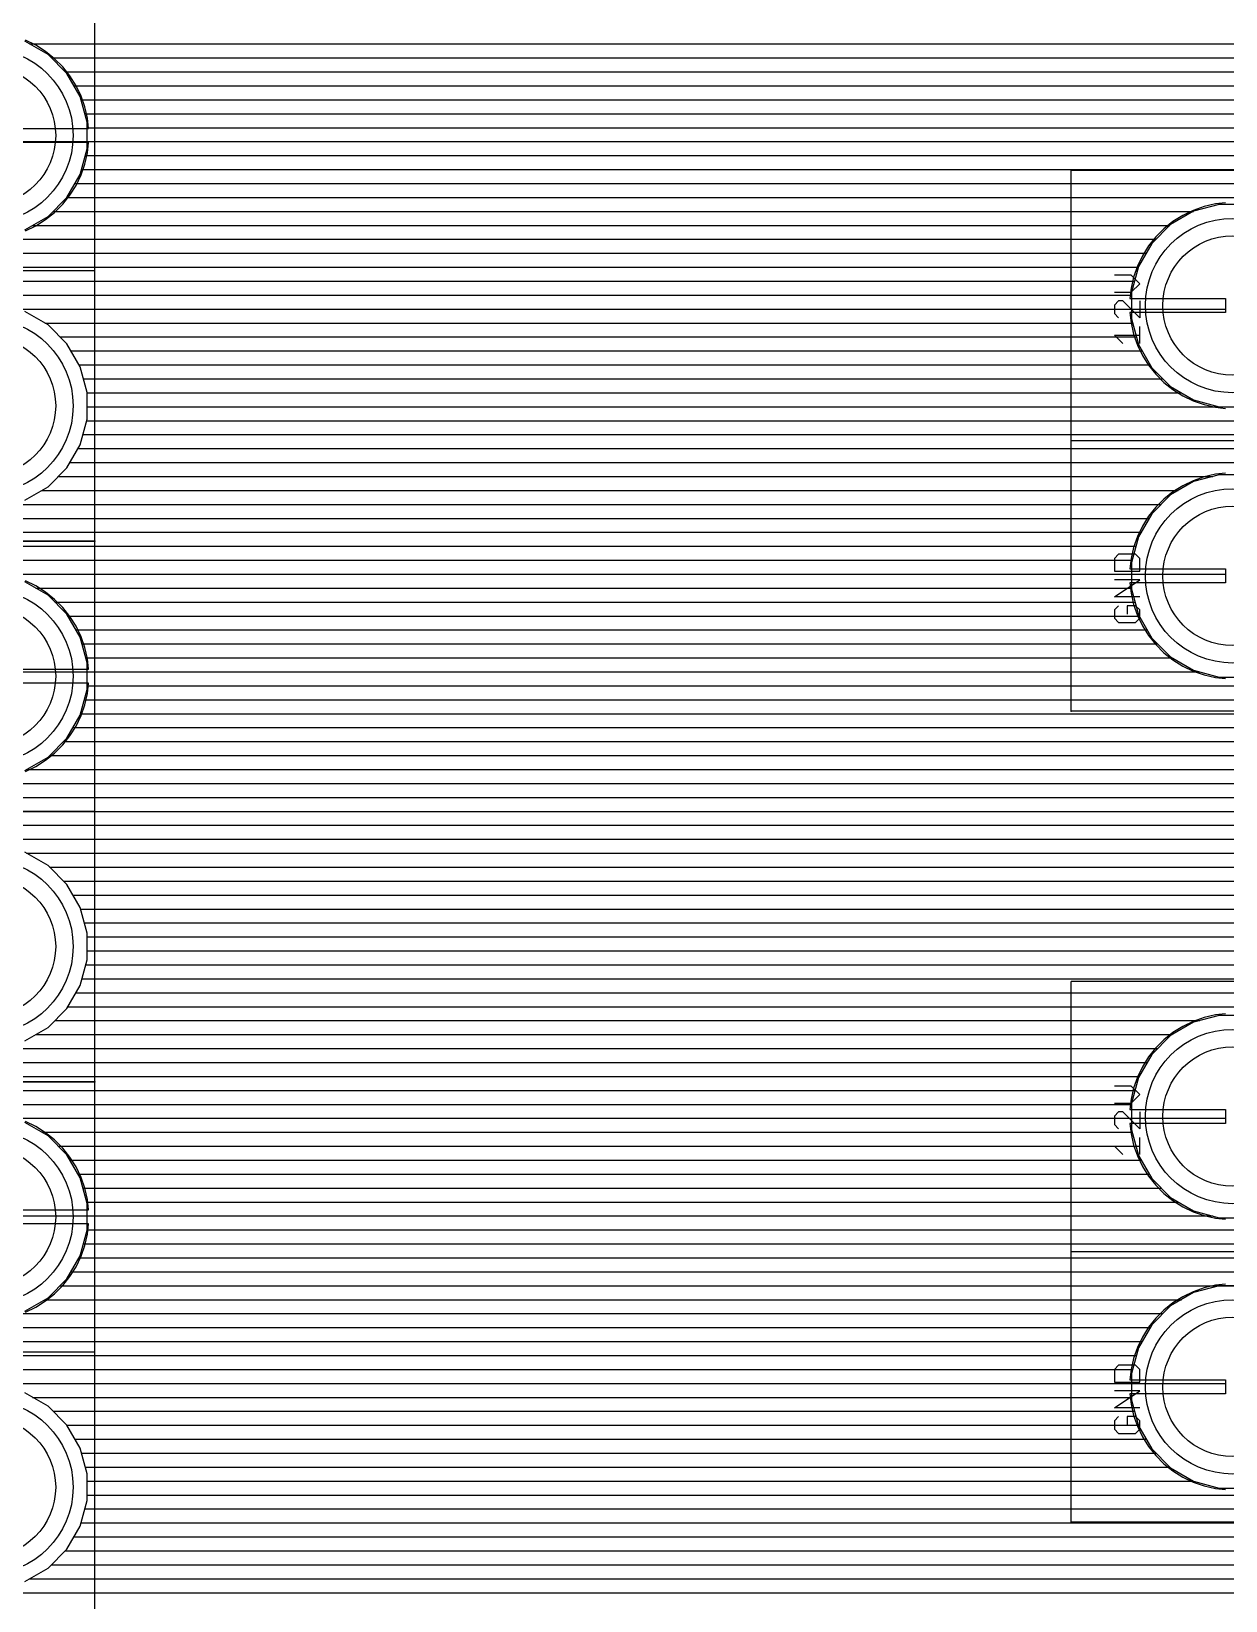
# Model space of a CAD drawing. Extents: x 0 to 5.05, y 0 to 8.75.
# Drawn here: x 0.687 to 2.057, y 3.975 to 5.774 of the extents above; entities that cross this region are included whole.
import ezdxf

# ---------------------------------------------------------------- set-up
doc = ezdxf.new("R2010")
doc.units = 0
for name, color, linetype in [('1', 22, 'CONTINUOUS'), ('16', 175, 'CONTINUOUS'), ('17', 82, 'CONTINUOUS'), ('21', 253, 'CONTINUOUS'), ('23', 7, 'CONTINUOUS'), ('24', 7, 'CONTINUOUS'), ('44', 253, 'CONTINUOUS'), ('51', 253, 'CONTINUOUS'), ('52', 253, 'CONTINUOUS')]:
    doc.layers.add(name, color=color, linetype=linetype)

# ---------------------------------------------------------------- blocks, each defined once
blk = doc.blocks.new('ROUNDP')
blk.add_circle((0, 0), 0.5)

msp = doc.modelspace()

# ---------------------------------------------------------------- linework, layer by layer
at = {"layer": '1'}
for p, q in [((0.706226, 5.747823), (0.679774, 5.763095)), ((0.685134, 5.76), (3.404, 5.76)), ((0.727823, 5.726226), (0.706226, 5.747823)), ((0.710049, 5.744), (3.404, 5.744)), ((0.726049, 5.728), (3.404, 5.728)), ((0.743095, 5.699774), (0.727823, 5.726226)), ((0.736036, 5.712), (3.404, 5.712)), ((0.751, 5.670272), (0.743095, 5.699774)), ((0.744106, 5.696), (3.404, 5.696)), ((0.748393, 5.68), (3.404, 5.68)), ((0.751, 5.639728), (0.751, 5.670272)), ((0.751, 5.664), (3.404, 5.664)), ((0.743095, 5.610226), (0.751, 5.639728)), ((0.751, 5.648), (3.404, 5.648)), ((0.744642, 5.616), (3.404, 5.616)), ((0.748929, 5.632), (3.404, 5.632)), ((0.727823, 5.583774), (0.743095, 5.610226)), ((0.737191, 5.6), (3.404, 5.6)), ((0.706226, 5.562177), (0.727823, 5.583774)), ((0.727953, 5.584), (3.404, 5.584)), ((0.679774, 5.546905), (0.706226, 5.562177)), ((0.712049, 5.568), (2.017302, 5.568)), ((2.007831, 5.563439), (1.996609, 5.556388)), ((2.019772, 5.569189), (2.007831, 5.563439)), ((2.032282, 5.573567), (2.019772, 5.569189)), ((2.045203, 5.576516), (2.032282, 5.573567)), ((2.057, 5.577845), (2.045203, 5.576516)), ((0.688599, 5.552), (1.991107, 5.552)), ((1.986247, 5.548124), (1.976876, 5.538753)), ((1.996609, 5.556388), (1.986247, 5.548124)), ((0.434587, 5.536), (1.97468, 5.536)), ((1.968612, 5.528391), (1.961561, 5.517169)), ((1.976876, 5.538753), (1.968612, 5.528391)), ((0.451619, 5.52), (1.96334, 5.52)), ((1.961561, 5.517169), (1.95581, 5.505228)), ((0.468651, 5.504), (1.955381, 5.504)), ((1.951433, 5.492718), (1.948484, 5.479797)), ((1.95581, 5.505228), (1.951433, 5.492718)), ((0.485684, 5.488), (1.950356, 5.488)), ((0.502716, 5.472), (1.947605, 5.472)), ((1.948484, 5.479797), (1.947155, 5.468)), ((0.668932, 5.456), (2.056999, 5.456)), ((0.706226, 5.437823), (0.679774, 5.453095)), ((1.947155, 5.468), (2.056999, 5.468)), ((2.056999, 5.468), (2.056999, 5.452)), ((0.702455, 5.44), (1.94853, 5.44)), ((0.727823, 5.416226), (0.706226, 5.437823)), ((2.056999, 5.452), (1.947155, 5.452)), ((1.947155, 5.452), (1.948484, 5.440203)), ((1.948484, 5.440203), (1.951433, 5.427282)), ((0.720049, 5.424), (1.952581, 5.424)), ((1.951433, 5.427282), (1.95581, 5.414772)), ((0.743095, 5.389774), (0.727823, 5.416226)), ((0.732572, 5.408), (1.959072, 5.408)), ((1.95581, 5.414772), (1.961561, 5.402831)), ((1.961561, 5.402831), (1.968612, 5.391609)), ((0.74181, 5.392), (1.968367, 5.392)), ((0.751, 5.360272), (0.743095, 5.389774)), ((1.968612, 5.391609), (1.976876, 5.381247)), ((1.976876, 5.381247), (1.986247, 5.371876)), ((0.746786, 5.376), (1.982123, 5.376)), ((1.986247, 5.371876), (1.996609, 5.363612)), ((1.996609, 5.363612), (2.007831, 5.356561)), ((0.751, 5.329728), (0.751, 5.360272)), ((0.751, 5.36), (2.002358, 5.36)), ((2.007831, 5.356561), (2.019772, 5.35081)), ((2.019772, 5.35081), (2.032282, 5.346433)), ((2.032282, 5.346433), (2.045203, 5.343484)), ((0.743095, 5.300226), (0.751, 5.329728)), ((0.750537, 5.328), (3.404, 5.328)), ((0.751, 5.344), (2.042942, 5.344)), ((2.045203, 5.343484), (2.057, 5.342155)), ((0.74625, 5.312), (3.404, 5.312)), ((0.727823, 5.273774), (0.743095, 5.300226)), ((0.740655, 5.296), (3.404, 5.296)), ((0.706226, 5.252177), (0.727823, 5.273774)), ((0.731417, 5.28), (3.404, 5.28)), ((0.718049, 5.264), (2.042265, 5.264)), ((2.020226, 5.258095), (1.993774, 5.242823)), ((2.049728, 5.266), (2.020226, 5.258095)), ((2.080272, 5.266), (2.049728, 5.266)), ((0.679774, 5.236905), (0.706226, 5.252177)), ((0.698991, 5.248), (2.002741, 5.248)), ((1.993774, 5.242823), (1.972177, 5.221226)), ((0.661468, 5.232), (1.982951, 5.232)), ((1.972177, 5.221226), (1.956905, 5.194774)), ((0.221, 5.216), (1.96916, 5.216)), ((0.221, 5.2), (1.959922, 5.2)), ((0.221, 5.184), (1.954018, 5.184)), ((1.956905, 5.194774), (1.949, 5.165272)), ((0.221, 5.168), (1.949731, 5.168)), ((1.949, 5.165272), (1.949, 5.134728)), ((0.236693, 5.152), (1.949, 5.152)), ((0.706226, 5.127823), (0.679774, 5.143095)), ((0.692063, 5.136), (1.949, 5.136)), ((1.949, 5.134728), (1.956905, 5.105226)), ((0.727823, 5.106226), (0.706226, 5.127823)), ((0.714049, 5.12), (1.952946, 5.12)), ((0.743095, 5.079774), (0.727823, 5.106226)), ((0.729108, 5.104), (1.957613, 5.104)), ((1.956905, 5.105226), (1.972177, 5.078774)), ((0.738346, 5.088), (1.96685, 5.088)), ((0.751, 5.050272), (0.743095, 5.079774)), ((1.972177, 5.078774), (1.993774, 5.057177)), ((0.745178, 5.072), (1.978951, 5.072)), ((1.993774, 5.057177), (2.020226, 5.041905)), ((0.749465, 5.056), (1.995813, 5.056)), ((0.751, 5.019728), (0.751, 5.050272)), ((0.751, 5.04), (2.027336, 5.04)), ((2.020226, 5.041905), (2.049728, 5.034)), ((0.751, 5.024), (4.334, 5.024)), ((2.049728, 5.034), (2.080272, 5.034)), ((0.743095, 4.990226), (0.751, 5.019728)), ((0.747857, 5.008), (4.334, 5.008)), ((0.727823, 4.963774), (0.743095, 4.990226)), ((0.74357, 4.992), (4.334, 4.992)), ((0.734882, 4.976), (4.334, 4.976)), ((0.706226, 4.942177), (0.727823, 4.963774)), ((0.724049, 4.96), (4.334, 4.96)), ((0.679774, 4.926905), (0.706226, 4.942177)), ((0.708049, 4.944), (4.334, 4.944)), ((0.681671, 4.928), (4.334, 4.928)), ((0.476693, 4.912), (4.334, 4.912)), ((0.492693, 4.896), (4.334, 4.896)), ((0.508693, 4.88), (4.334, 4.88)), ((0.524693, 4.864), (4.334, 4.864)), ((0.540693, 4.848), (4.334, 4.848)), ((0.706226, 4.817823), (0.679774, 4.833095)), ((0.68167, 4.832), (4.334, 4.832)), ((0.727823, 4.796226), (0.706226, 4.817823)), ((0.708049, 4.816), (4.334, 4.816)), ((0.724049, 4.8), (4.334, 4.8)), ((0.743095, 4.769774), (0.727823, 4.796226)), ((0.734882, 4.784), (4.334, 4.784)), ((0.751, 4.740272), (0.743095, 4.769774)), ((0.74357, 4.768), (4.334, 4.768)), ((0.747857, 4.752), (4.334, 4.752)), ((0.751, 4.709728), (0.751, 4.740272)), ((0.751, 4.736), (4.334, 4.736)), ((0.751, 4.72), (4.334, 4.72)), ((0.743095, 4.680226), (0.751, 4.709728)), ((0.749465, 4.704), (4.334, 4.704)), ((0.727823, 4.653774), (0.743095, 4.680226)), ((0.745178, 4.688), (4.334, 4.688)), ((0.738346, 4.672), (4.334, 4.672)), ((0.706226, 4.632177), (0.727823, 4.653774)), ((0.729108, 4.656), (4.334, 4.656)), ((2.032282, 4.643567), (2.019772, 4.639189)), ((2.045203, 4.646516), (2.032282, 4.643567)), ((2.057, 4.647845), (2.045203, 4.646516)), ((0.679774, 4.616905), (0.706226, 4.632177)), ((0.714049, 4.64), (2.022089, 4.64)), ((1.996609, 4.626388), (1.986247, 4.618124)), ((2.007831, 4.633439), (1.996609, 4.626388)), ((2.019772, 4.639189), (2.007831, 4.633439)), ((0.048, 4.608), (1.976275, 4.608)), ((0.692063, 4.624), (1.993615, 4.624)), ((1.976876, 4.608753), (1.968612, 4.598391)), ((1.986247, 4.618124), (1.976876, 4.608753)), ((0.048, 4.592), (1.964597, 4.592)), ((1.968612, 4.598391), (1.961561, 4.587169)), ((0.048, 4.576), (1.956182, 4.576)), ((1.95581, 4.575228), (1.951433, 4.562718)), ((1.961561, 4.587169), (1.95581, 4.575228)), ((0.048, 4.56), (1.950813, 4.56)), ((1.951433, 4.562718), (1.948484, 4.549797)), ((0.048, 4.544), (1.947831, 4.544)), ((1.948484, 4.549797), (1.947155, 4.538)), ((1.947155, 4.538), (2.056999, 4.538)), ((2.056999, 4.538), (2.056999, 4.522)), ((0.661468, 4.528), (2.056999, 4.528)), ((0.706226, 4.507823), (0.679774, 4.523095)), ((2.056999, 4.522), (1.947155, 4.522)), ((1.947155, 4.522), (1.948484, 4.510203)), ((0.698991, 4.512), (1.948281, 4.512)), ((0.727823, 4.486226), (0.706226, 4.507823)), ((1.948484, 4.510203), (1.951433, 4.497282)), ((0.718049, 4.496), (1.951882, 4.496)), ((0.743095, 4.459774), (0.727823, 4.486226)), ((1.951433, 4.497282), (1.95581, 4.484772)), ((1.95581, 4.484772), (1.961561, 4.472831)), ((0.731417, 4.48), (1.958109, 4.48)), ((0.740655, 4.464), (1.96711, 4.464)), ((1.961561, 4.472831), (1.968612, 4.461609)), ((0.751, 4.430272), (0.743095, 4.459774)), ((0.74625, 4.448), (1.980123, 4.448)), ((1.968612, 4.461609), (1.976876, 4.451247)), ((1.976876, 4.451247), (1.986247, 4.441876)), ((0.750537, 4.432), (1.999175, 4.432)), ((0.751, 4.399728), (0.751, 4.430272)), ((1.986247, 4.441876), (1.996609, 4.433612)), ((1.996609, 4.433612), (2.007831, 4.426561)), ((0.751, 4.416), (2.034179, 4.416)), ((2.007831, 4.426561), (2.019772, 4.42081)), ((2.019772, 4.42081), (2.032282, 4.416433)), ((2.032282, 4.416433), (2.045203, 4.413484)), ((2.045203, 4.413484), (2.057, 4.412155)), ((0.743095, 4.370226), (0.751, 4.399728)), ((0.751, 4.4), (4.334, 4.4)), ((0.746785, 4.384), (4.334, 4.384)), ((0.727823, 4.343774), (0.743095, 4.370226)), ((0.74181, 4.368), (4.334, 4.368)), ((0.706226, 4.322177), (0.727823, 4.343774)), ((0.732572, 4.352), (4.334, 4.352)), ((0.679774, 4.306905), (0.706226, 4.322177)), ((0.702455, 4.32), (2.006205, 4.32)), ((0.720049, 4.336), (4.334, 4.336)), ((2.020226, 4.328095), (1.993774, 4.312823)), ((2.049728, 4.336), (2.020226, 4.328095)), ((2.080272, 4.336), (2.049728, 4.336)), ((0.668932, 4.304), (1.984951, 4.304)), ((1.993774, 4.312823), (1.972177, 4.291226)), ((0.048, 4.288), (1.970315, 4.288)), ((1.972177, 4.291226), (1.956905, 4.264774)), ((0.048, 4.272), (1.961077, 4.272)), ((0.048, 4.256), (1.954554, 4.256)), ((1.956905, 4.264774), (1.949, 4.235272)), ((0.048, 4.24), (1.950267, 4.24)), ((1.949, 4.235272), (1.949, 4.204728)), ((0.048, 4.224), (1.949, 4.224)), ((0.706226, 4.197823), (0.679774, 4.213095)), ((0.688599, 4.208), (1.949, 4.208)), ((0.727823, 4.176226), (0.706226, 4.197823)), ((1.949, 4.204728), (1.956905, 4.175226)), ((0.712049, 4.192), (1.95241, 4.192)), ((0.743095, 4.149774), (0.727823, 4.176226)), ((0.727953, 4.176), (1.956698, 4.176)), ((1.956905, 4.175226), (1.972177, 4.148774)), ((0.737191, 4.16), (1.965696, 4.16)), ((0.751, 4.120272), (0.743095, 4.149774)), ((0.744642, 4.144), (1.976951, 4.144)), ((1.972177, 4.148774), (1.993774, 4.127177)), ((0.748929, 4.128), (1.992951, 4.128)), ((1.993774, 4.127177), (2.020226, 4.111905)), ((0.751, 4.089728), (0.751, 4.120272)), ((0.751, 4.112), (2.020061, 4.112)), ((2.020226, 4.111905), (2.049728, 4.104)), ((2.049728, 4.104), (2.080272, 4.104)), ((0.743095, 4.060226), (0.751, 4.089728)), ((0.751, 4.096), (2.370307, 4.096)), ((0.748393, 4.08), (2.386307, 4.08)), ((0.727823, 4.033774), (0.743095, 4.060226)), ((0.744106, 4.064), (2.402307, 4.064)), ((0.706226, 4.012177), (0.727823, 4.033774)), ((0.726049, 4.032), (2.434307, 4.032)), ((0.736036, 4.048), (2.418307, 4.048)), ((0.710049, 4.016), (2.432307, 4.016)), ((0.679774, 3.996905), (0.706226, 4.012177)), ((0.685135, 4), (2.416307, 4)), ((0.048, 3.984), (2.400307, 3.984))]:
    msp.add_line(p, q, dxfattribs=at)
at = {"layer": '16'}
for p, q in [((0.692169, 5.758439), (0.680228, 5.764189)), ((0.688927, 5.76), (4.334, 5.76)), ((0.703391, 5.751388), (0.692169, 5.758439)), ((0.713753, 5.743124), (0.703391, 5.751388)), ((0.712655, 5.744), (4.334, 5.744)), ((0.723124, 5.733753), (0.713753, 5.743124)), ((0.731388, 5.723391), (0.723124, 5.733753)), ((0.727712, 5.728), (4.334, 5.728)), ((0.738439, 5.712169), (0.731388, 5.723391)), ((0.744189, 5.700228), (0.738439, 5.712169)), ((0.73852, 5.712), (4.334, 5.712)), ((0.748567, 5.687718), (0.744189, 5.700228)), ((0.745669, 5.696), (4.334, 5.696)), ((0.751516, 5.674797), (0.748567, 5.687718)), ((0.750328, 5.68), (4.334, 5.68)), ((0.752845, 5.663), (0.751516, 5.674797)), ((0.643, 5.663), (0.752845, 5.663)), ((0.752733, 5.664), (4.334, 5.664)), ((0.643, 5.648), (4.334, 5.648)), ((0.752845, 5.647), (0.643, 5.647)), ((0.748567, 5.622282), (0.751516, 5.635203)), ((0.751516, 5.635203), (0.752845, 5.647)), ((0.744189, 5.609772), (0.748567, 5.622282)), ((0.746369, 5.616), (4.334, 5.616)), ((0.750785, 5.632), (4.334, 5.632)), ((0.731388, 5.586609), (0.738439, 5.597831)), ((0.738439, 5.597831), (0.744189, 5.609772)), ((0.739483, 5.6), (4.334, 5.6)), ((0.723124, 5.576247), (0.731388, 5.586609)), ((0.729307, 5.584), (4.334, 5.584)), ((0.703391, 5.558612), (0.713753, 5.566876)), ((0.713753, 5.566876), (0.723124, 5.576247)), ((0.714877, 5.568), (2.020062, 5.568)), ((2.020226, 5.568095), (1.993774, 5.552823)), ((2.049728, 5.576), (2.020226, 5.568095)), ((2.080272, 5.576), (2.049728, 5.576)), ((0.680228, 5.54581), (0.692169, 5.551561)), ((0.692169, 5.551561), (0.703391, 5.558612)), ((0.692867, 5.552), (1.992951, 5.552)), ((1.993774, 5.552823), (1.972177, 5.531226)), ((0.431, 5.536), (1.976951, 5.536)), ((1.972177, 5.531226), (1.956905, 5.504774)), ((0.431, 5.52), (1.965696, 5.52)), ((0.431, 5.504), (1.956698, 5.504)), ((1.956905, 5.504774), (1.949, 5.475272)), ((0.431, 5.488), (1.952411, 5.488)), ((0.431, 5.472), (1.949, 5.472)), ((1.949, 5.475272), (1.949, 5.444728)), ((0.668932, 5.456), (1.949, 5.456)), ((0.706226, 5.437823), (0.679774, 5.453095)), ((0.702455, 5.44), (1.950267, 5.44)), ((0.727823, 5.416226), (0.706226, 5.437823)), ((1.949, 5.444728), (1.956905, 5.415226)), ((0.720049, 5.424), (1.954554, 5.424)), ((0.743095, 5.389774), (0.727823, 5.416226)), ((0.732572, 5.408), (1.961077, 5.408)), ((1.956905, 5.415226), (1.972177, 5.388774)), ((0.74181, 5.392), (1.970314, 5.392)), ((0.751, 5.360272), (0.743095, 5.389774)), ((1.972177, 5.388774), (1.993774, 5.367177)), ((0.746786, 5.376), (1.984951, 5.376)), ((1.993774, 5.367177), (2.020226, 5.351905)), ((0.751, 5.329728), (0.751, 5.360272)), ((0.751, 5.36), (2.006205, 5.36)), ((2.020226, 5.351905), (2.049728, 5.344)), ((0.743095, 5.300226), (0.751, 5.329728)), ((0.750537, 5.328), (4.334, 5.328)), ((0.751, 5.344), (2.049728, 5.344)), ((2.049728, 5.344), (2.080272, 5.344)), ((0.74625, 5.312), (4.334, 5.312)), ((0.727823, 5.273774), (0.743095, 5.300226)), ((0.740655, 5.296), (4.334, 5.296)), ((0.706226, 5.252177), (0.727823, 5.273774)), ((0.731417, 5.28), (4.334, 5.28)), ((0.718049, 5.264), (2.03418, 5.264)), ((2.019772, 5.259189), (2.007831, 5.253439)), ((2.032282, 5.263567), (2.019772, 5.259189)), ((2.045203, 5.266516), (2.032282, 5.263567)), ((2.057, 5.267845), (2.045203, 5.266516)), ((0.679774, 5.236905), (0.706226, 5.252177)), ((0.698991, 5.248), (1.999175, 5.248)), ((1.986247, 5.238124), (1.976876, 5.228753)), ((1.996609, 5.246388), (1.986247, 5.238124)), ((2.007831, 5.253439), (1.996609, 5.246388)), ((0.661468, 5.232), (1.980123, 5.232)), ((1.976876, 5.228753), (1.968612, 5.218391)), ((0.431, 5.216), (1.96711, 5.216)), ((1.961561, 5.207169), (1.95581, 5.195228)), ((1.968612, 5.218391), (1.961561, 5.207169)), ((0.431, 5.2), (1.958109, 5.2)), ((0.431, 5.184), (1.951882, 5.184)), ((1.951433, 5.182718), (1.948484, 5.169797)), ((1.95581, 5.195228), (1.951433, 5.182718)), ((0.431, 5.168), (1.948281, 5.168)), ((1.948484, 5.169797), (1.947155, 5.158)), ((0.650501, 5.152), (2.056999, 5.152)), ((1.947155, 5.158), (2.056999, 5.158)), ((2.056999, 5.158), (2.056999, 5.142)), ((0.692169, 5.138439), (0.680228, 5.144189)), ((0.703391, 5.131388), (0.692169, 5.138439)), ((0.69605, 5.136), (1.947831, 5.136)), ((0.713753, 5.123124), (0.703391, 5.131388)), ((2.056999, 5.142), (1.947155, 5.142)), ((1.947155, 5.142), (1.948484, 5.130203)), ((1.948484, 5.130203), (1.951433, 5.117282)), ((0.723124, 5.113753), (0.713753, 5.123124)), ((0.716877, 5.12), (1.950813, 5.12)), ((0.731388, 5.103391), (0.723124, 5.113753)), ((1.951433, 5.117282), (1.95581, 5.104772)), ((0.730902, 5.104), (1.956182, 5.104)), ((0.738439, 5.092169), (0.731388, 5.103391)), ((1.95581, 5.104772), (1.961561, 5.092831)), ((1.961561, 5.092831), (1.968612, 5.081609)), ((0.744189, 5.080228), (0.738439, 5.092169)), ((0.740447, 5.088), (1.964596, 5.088)), ((0.748567, 5.067718), (0.744189, 5.080228)), ((1.968612, 5.081609), (1.976876, 5.071247)), ((0.747069, 5.072), (1.976275, 5.072)), ((0.751516, 5.054797), (0.748567, 5.067718)), ((1.976876, 5.071247), (1.986247, 5.061876)), ((1.986247, 5.061876), (1.996609, 5.053612)), ((0.643, 5.043), (0.752845, 5.043)), ((0.643, 5.04), (2.022088, 5.04)), ((0.751241, 5.056), (1.993615, 5.056)), ((0.752845, 5.043), (0.751516, 5.054797)), ((1.996609, 5.053612), (2.007831, 5.046561)), ((2.007831, 5.046561), (2.019772, 5.04081)), ((2.019772, 5.04081), (2.032282, 5.036433)), ((0.752845, 5.027), (0.643, 5.027)), ((0.751516, 5.015203), (0.752845, 5.027)), ((0.752507, 5.024), (2.284, 5.024)), ((2.032282, 5.036433), (2.045203, 5.033484)), ((2.045203, 5.033484), (2.057, 5.032155)), ((0.748567, 5.002282), (0.751516, 5.015203)), ((0.749872, 5.008), (2.284, 5.008)), ((0.738439, 4.977831), (0.744189, 4.989772)), ((0.744189, 4.989772), (0.748567, 5.002282)), ((0.744969, 4.992), (2.284, 4.992)), ((0.731388, 4.966609), (0.738439, 4.977831)), ((0.737288, 4.976), (2.284, 4.976)), ((0.713753, 4.946876), (0.723124, 4.956247)), ((0.723124, 4.956247), (0.731388, 4.966609)), ((0.726117, 4.96), (2.284, 4.96)), ((0.680228, 4.92581), (0.692169, 4.931561)), ((0.692169, 4.931561), (0.703391, 4.938612)), ((0.703391, 4.938612), (0.713753, 4.946876)), ((0.710147, 4.944), (2.284, 4.944)), ((0.684774, 4.928), (2.284, 4.928)), ((0.431, 4.912), (2.284, 4.912)), ((0.431, 4.896), (2.284, 4.896)), ((0.431, 4.88), (2.284, 4.88)), ((0.431, 4.864), (2.284, 4.864)), ((0.431, 4.848), (2.284, 4.848)), ((0.706226, 4.817823), (0.679774, 4.833095)), ((0.68167, 4.832), (2.284, 4.832)), ((0.727823, 4.796226), (0.706226, 4.817823)), ((0.708049, 4.816), (2.284, 4.816)), ((0.724049, 4.8), (2.284, 4.8)), ((0.743095, 4.769774), (0.727823, 4.796226)), ((0.734882, 4.784), (2.284, 4.784)), ((0.751, 4.740272), (0.743095, 4.769774)), ((0.74357, 4.768), (2.284, 4.768)), ((0.747857, 4.752), (2.284, 4.752)), ((0.751, 4.709728), (0.751, 4.740272)), ((0.751, 4.736), (2.284, 4.736)), ((0.751, 4.72), (2.284, 4.72)), ((0.743095, 4.680226), (0.751, 4.709728)), ((0.749465, 4.704), (2.284, 4.704)), ((0.727823, 4.653774), (0.743095, 4.680226)), ((0.745178, 4.688), (2.284, 4.688)), ((0.738346, 4.672), (2.284, 4.672)), ((0.706226, 4.632177), (0.727823, 4.653774)), ((0.729108, 4.656), (2.284, 4.656)), ((2.049728, 4.646), (2.020226, 4.638095)), ((2.080272, 4.646), (2.049728, 4.646)), ((0.679774, 4.616905), (0.706226, 4.632177)), ((0.714049, 4.64), (2.027336, 4.64)), ((2.020226, 4.638095), (1.993774, 4.622823)), ((0.431, 4.608), (1.978951, 4.608)), ((0.692063, 4.624), (1.995813, 4.624)), ((1.993774, 4.622823), (1.972177, 4.601226)), ((0.431, 4.592), (1.966851, 4.592)), ((1.972177, 4.601226), (1.956905, 4.574774)), ((0.431, 4.576), (1.957613, 4.576)), ((1.956905, 4.574774), (1.949, 4.545272)), ((0.431, 4.56), (1.952946, 4.56)), ((0.431, 4.544), (1.949, 4.544)), ((1.949, 4.545272), (1.949, 4.514728)), ((0.669338, 4.528), (1.949, 4.528)), ((0.692169, 4.518439), (0.680228, 4.524189)), ((0.703391, 4.511388), (0.692169, 4.518439)), ((0.702416, 4.512), (1.949731, 4.512)), ((0.713753, 4.503124), (0.703391, 4.511388)), ((0.723124, 4.493753), (0.713753, 4.503124)), ((1.949, 4.514728), (1.956905, 4.485226)), ((0.720877, 4.496), (1.954018, 4.496)), ((0.731388, 4.483391), (0.723124, 4.493753)), ((0.738439, 4.472169), (0.731388, 4.483391)), ((1.956905, 4.485226), (1.972177, 4.458774)), ((0.733518, 4.48), (1.959922, 4.48)), ((0.744189, 4.460228), (0.738439, 4.472169)), ((0.742373, 4.464), (1.96916, 4.464)), ((0.748567, 4.447718), (0.744189, 4.460228)), ((0.748468, 4.448), (1.982951, 4.448)), ((0.751516, 4.434797), (0.748567, 4.447718)), ((1.972177, 4.458774), (1.993774, 4.437177)), ((0.752845, 4.423), (0.751516, 4.434797)), ((0.751831, 4.432), (2.002741, 4.432)), ((1.993774, 4.437177), (2.020226, 4.421905)), ((0.643, 4.423), (0.752845, 4.423)), ((0.643, 4.416), (2.042264, 4.416)), ((2.020226, 4.421905), (2.049728, 4.414)), ((2.049728, 4.414), (2.080272, 4.414)), ((0.752845, 4.407), (0.643, 4.407)), ((0.748567, 4.382282), (0.751516, 4.395203)), ((0.751516, 4.395203), (0.752845, 4.407)), ((0.752056, 4.4), (2.284, 4.4)), ((0.744189, 4.369772), (0.748567, 4.382282)), ((0.748959, 4.384), (2.284, 4.384)), ((0.731388, 4.346609), (0.738439, 4.357831)), ((0.738439, 4.357831), (0.744189, 4.369772)), ((0.743336, 4.368), (2.284, 4.368)), ((0.723124, 4.336247), (0.731388, 4.346609)), ((0.734775, 4.352), (2.284, 4.352)), ((2.057, 4.337845), (2.045203, 4.336516)), ((0.703391, 4.318612), (0.713753, 4.326876)), ((0.705131, 4.32), (2.002358, 4.32)), ((0.713753, 4.326876), (0.723124, 4.336247)), ((0.722877, 4.336), (2.042942, 4.336)), ((2.007831, 4.323439), (1.996609, 4.316388)), ((2.019772, 4.329189), (2.007831, 4.323439)), ((2.032282, 4.333567), (2.019772, 4.329189)), ((2.045203, 4.336516), (2.032282, 4.333567)), ((0.675054, 4.304), (1.982123, 4.304)), ((0.680228, 4.30581), (0.692169, 4.311561)), ((0.692169, 4.311561), (0.703391, 4.318612)), ((1.986247, 4.308124), (1.976876, 4.298753)), ((1.996609, 4.316388), (1.986247, 4.308124)), ((0.440693, 4.288), (1.968367, 4.288)), ((1.968612, 4.288391), (1.961561, 4.277169)), ((1.976876, 4.298753), (1.968612, 4.288391)), ((0.456693, 4.272), (1.959072, 4.272)), ((1.95581, 4.265228), (1.951433, 4.252718)), ((1.961561, 4.277169), (1.95581, 4.265228)), ((0.472693, 4.256), (1.952582, 4.256)), ((1.951433, 4.252718), (1.948484, 4.239797)), ((0.488693, 4.24), (1.94853, 4.24)), ((1.948484, 4.239797), (1.947155, 4.228)), ((0.504693, 4.224), (2.056999, 4.224)), ((0.706226, 4.197823), (0.679774, 4.213095)), ((1.947155, 4.228), (2.056999, 4.228)), ((2.056999, 4.212), (1.947155, 4.212)), ((1.947155, 4.212), (1.948484, 4.200203)), ((2.056999, 4.228), (2.056999, 4.212)), ((0.688599, 4.208), (1.947605, 4.208)), ((0.727823, 4.176226), (0.706226, 4.197823)), ((1.948484, 4.200203), (1.951433, 4.187282)), ((0.712049, 4.192), (1.950356, 4.192)), ((0.743095, 4.149774), (0.727823, 4.176226)), ((0.727953, 4.176), (1.955381, 4.176)), ((1.951433, 4.187282), (1.95581, 4.174772)), ((0.737191, 4.16), (1.96334, 4.16)), ((1.95581, 4.174772), (1.961561, 4.162831)), ((1.961561, 4.162831), (1.968612, 4.151609)), ((0.751, 4.120272), (0.743095, 4.149774)), ((0.744642, 4.144), (1.97468, 4.144)), ((1.968612, 4.151609), (1.976876, 4.141247)), ((1.976876, 4.141247), (1.986247, 4.131876)), ((0.748929, 4.128), (1.991107, 4.128)), ((1.986247, 4.131876), (1.996609, 4.123612)), ((1.996609, 4.123612), (2.007831, 4.116561)), ((0.751, 4.089728), (0.751, 4.120272)), ((0.751, 4.112), (2.017302, 4.112)), ((2.007831, 4.116561), (2.019772, 4.11081)), ((2.019772, 4.11081), (2.032282, 4.106433)), ((2.032282, 4.106433), (2.045203, 4.103484)), ((2.045203, 4.103484), (2.057, 4.102155)), ((0.743095, 4.060226), (0.751, 4.089728)), ((0.751, 4.096), (4.334, 4.096)), ((0.748393, 4.08), (4.334, 4.08)), ((0.727823, 4.033774), (0.743095, 4.060226)), ((0.744106, 4.064), (4.334, 4.064)), ((0.706226, 4.012177), (0.727823, 4.033774)), ((0.726049, 4.032), (4.334, 4.032)), ((0.736036, 4.048), (4.334, 4.048)), ((0.710049, 4.016), (4.334, 4.016)), ((0.679774, 3.996905), (0.706226, 4.012177)), ((0.685135, 4), (4.334, 4)), ((0.264693, 3.984), (4.334, 3.984))]:
    msp.add_line(p, q, dxfattribs=at)
at = {"layer": '21'}
for p, q in [((1.948825, 5.49478), (1.929475, 5.49478)), ((1.9585, 5.485105), (1.948825, 5.49478)), ((1.929475, 5.47543), (1.948825, 5.47543)), ((1.948825, 5.47543), (1.9585, 5.485105)), ((1.934313, 5.465315), (1.929475, 5.460477)), ((1.929475, 5.460477), (1.929475, 5.450803)), ((1.93915, 5.465315), (1.934313, 5.465315)), ((1.9585, 5.445965), (1.93915, 5.465315)), ((1.9585, 5.465315), (1.9585, 5.445965)), ((1.929475, 5.450803), (1.934313, 5.445965)), ((1.9585, 5.4165), (1.9585, 5.43585)), ((1.93915, 5.4165), (1.929475, 5.426175)), ((1.929475, 5.426175), (1.9585, 5.426175)), ((1.934313, 5.17478), (1.929475, 5.169943)), ((1.929475, 5.169943), (1.929475, 5.15543)), ((1.953663, 5.17478), (1.934313, 5.17478)), ((1.9585, 5.169943), (1.953663, 5.17478)), ((1.9585, 5.15543), (1.9585, 5.169943)), ((1.929475, 5.15543), (1.9585, 5.15543)), ((1.929475, 5.125965), (1.9585, 5.145315)), ((1.9585, 5.145315), (1.929475, 5.145315)), ((1.9585, 5.125965), (1.929475, 5.125965)), ((1.934313, 5.11585), (1.929475, 5.111012)), ((1.929475, 5.111012), (1.929475, 5.101337)), ((1.953663, 5.11585), (1.943988, 5.11585)), ((1.943988, 5.11585), (1.943988, 5.106175)), ((1.9585, 5.111012), (1.953663, 5.11585)), ((1.9585, 5.101337), (1.9585, 5.111012)), ((1.929475, 5.101337), (1.934313, 5.0965)), ((1.934313, 5.0965), (1.953663, 5.0965)), ((1.953663, 5.0965), (1.9585, 5.101337)), ((1.948825, 4.56478), (1.929475, 4.56478)), ((1.9585, 4.555105), (1.948825, 4.56478)), ((1.948825, 4.54543), (1.9585, 4.555105)), ((1.929475, 4.54543), (1.948825, 4.54543)), ((1.934313, 4.535315), (1.929475, 4.530477)), ((1.93915, 4.535315), (1.934313, 4.535315)), ((1.9585, 4.515965), (1.93915, 4.535315)), ((1.9585, 4.535315), (1.9585, 4.515965)), ((1.929475, 4.530477), (1.929475, 4.520803)), ((1.929475, 4.520803), (1.934313, 4.515965)), ((1.9585, 4.4865), (1.9585, 4.50585)), ((1.93915, 4.4865), (1.929475, 4.496175)), ((1.929475, 4.496175), (1.9585, 4.496175)), ((1.934313, 4.24478), (1.929475, 4.239943)), ((1.929475, 4.239943), (1.929475, 4.22543)), ((1.953663, 4.24478), (1.934313, 4.24478)), ((1.9585, 4.239943), (1.953663, 4.24478)), ((1.9585, 4.22543), (1.9585, 4.239943)), ((1.929475, 4.22543), (1.9585, 4.22543)), ((1.929475, 4.195965), (1.9585, 4.215315)), ((1.9585, 4.215315), (1.929475, 4.215315)), ((1.9585, 4.195965), (1.929475, 4.195965)), ((1.934313, 4.18585), (1.929475, 4.181012)), ((1.929475, 4.181012), (1.929475, 4.171337)), ((1.953663, 4.18585), (1.943988, 4.18585)), ((1.943988, 4.18585), (1.943988, 4.176175)), ((1.9585, 4.181012), (1.953663, 4.18585)), ((1.9585, 4.171337), (1.9585, 4.181012)), ((1.929475, 4.171337), (1.934313, 4.1665)), ((1.934313, 4.1665), (1.953663, 4.1665)), ((1.953663, 4.1665), (1.9585, 4.171337))]:
    msp.add_line(p, q, dxfattribs=at)
at = {"layer": '23'}
for p in [(1.88, 4.995), (1.88, 4.065)]:
    msp.add_point(p, dxfattribs=at)
at = {"layer": '24'}
for p in [(0.76, 5.19), (0.76, 4.57)]:
    msp.add_point(p, dxfattribs=at)
at = {"layer": '44'}
for centre in [(0.635, 5.655), (2.065, 5.46), (0.635, 5.345), (2.065, 5.15), (0.635, 5.035), (0.635, 4.725), (2.065, 4.53), (0.635, 4.415), (2.065, 4.22), (0.635, 4.105)]:
    msp.add_circle(centre, 0.08, dxfattribs=at)
at = {"layer": '51'}
for p, q in [((1.88, 5.305), (1.88, 5.615)), ((2.19, 5.615), (1.88, 5.615)), ((1.88, 4.995), (1.88, 5.305)), ((2.19, 5.305), (1.88, 5.305)), ((2.19, 4.995), (1.88, 4.995)), ((1.88, 4.375), (1.88, 4.685)), ((2.19, 4.685), (1.88, 4.685)), ((1.88, 4.065), (1.88, 4.375)), ((2.19, 4.375), (1.88, 4.375)), ((2.19, 4.065), (1.88, 4.065))]:
    msp.add_line(p, q, dxfattribs=at)
at = {"layer": '52'}
for p, q in [((0.76, 5.5), (0.76, 5.81)), ((0.76, 5.5), (0.45, 5.5)), ((0.76, 5.19), (0.76, 5.5)), ((0.76, 5.19), (0.45, 5.19)), ((0.45, 5.19), (0.76, 5.19)), ((0.76, 4.88), (0.76, 5.19)), ((0.76, 4.88), (0.45, 4.88)), ((0.76, 4.57), (0.76, 4.88)), ((0.76, 4.57), (0.45, 4.57)), ((0.45, 4.57), (0.76, 4.57)), ((0.76, 4.26), (0.76, 4.57)), ((0.76, 4.26), (0.45, 4.26)), ((0.76, 3.95), (0.76, 4.26))]:
    msp.add_line(p, q, dxfattribs=at)

# ---------------------------------------------------------------- block references
at = {"layer": '17', "xscale": 0.2, "yscale": 0.2}
for p, rotation in [((0.635, 5.655), 270), ((0.635, 5.655), 270), ((0.635, 5.345), 270), ((0.635, 5.345), 270), ((2.065, 5.15), 90), ((2.065, 5.15), 90), ((0.635, 5.035), 270), ((0.635, 5.035), 270), ((0.635, 4.725), 270), ((0.635, 4.725), 270), ((0.635, 4.415), 270), ((0.635, 4.415), 270), ((2.065, 4.22), 90), ((2.065, 4.22), 90), ((0.635, 4.105), 270), ((0.635, 4.105), 270)]:
    msp.add_blockref('ROUNDP', p, dxfattribs=dict(at, rotation=rotation))
for p in [(2.065, 5.46), (2.065, 5.46), (2.065, 4.53), (2.065, 4.53)]:
    msp.add_blockref('ROUNDP', p, dxfattribs=at)

doc.saveas('drawing.dxf')
